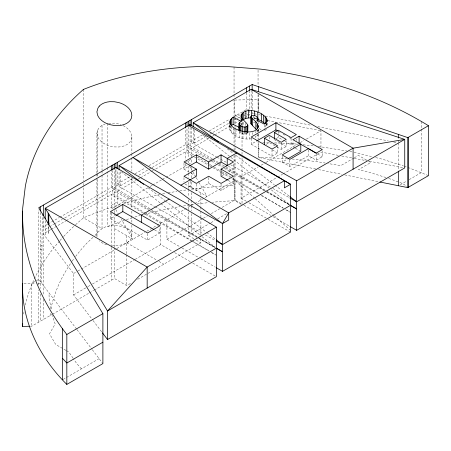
<?xml version="1.0" encoding="UTF-8"?>
<svg xmlns="http://www.w3.org/2000/svg" width="451" height="451" viewBox="0 0 451 451"><rect width="100%" height="100%" fill="white"/><g stroke="black" fill="none" stroke-linecap="round" stroke-linejoin="round"><path stroke-width="0.34" stroke-dasharray="2.25 1.69" d="M38.701 322.183L38.701 289.897M38.707 284.987L38.701 209.878M42.27 213.656L41.633 283.211L36.328 283.324M50.055 315.627L50.63 311.652M51.008 309.003L51.296 307.018A319.9 184.69 0 0 1 71.799 261.715M251.545 138.716C243.309 140.43 227.293 135.83 229.897 124.842M96.914 173.223L96.914 133.225C97.066 128.665 100.917 125.316 105.049 124.081M123.129 125.632A17.989 12.047 9.6 0 1 131.269 133.693L131.867 136.833L131.269 139.849A17.251 11.557 9.6 0 1 118.912 146.981L114.391 146.919L109.869 146.051A17.989 12.047 9.6 0 1 97.512 136.365L96.914 133.225M242.508 120.107C240.631 121.528 240.924 124.205 242.322 125.857L242.322 120.017M229.897 128.084L230.54 126.77L230.54 125.474M255.39 136.033L255.39 137.335L257.07 136.078L258.062 134.652M266.355 129.178L264.309 131.247M92.996 237.333L86.981 243.027A319.9 184.69 0 0 0 75.486 256.647M95.003 235.439C98.904 230.833 103.403 226.396 109.869 225.928A17.476 10.091 0 0 1 131.816 234.92A17.476 10.091 0 0 1 112.434 245.705M247.61 133.017C245.333 135.215 241.291 134.043 239.396 131.833M47.586 224.305L43.335 226.757L45.224 229.232L48.866 227.135M48.189 223.955L59.115 217.647M59.718 217.297L112.846 186.624L150.38 208.943M129.617 176.944L115.935 184.842L154.575 206.502M135.08 173.793L145.391 167.834M149.033 165.731L186.99 143.818L212.46 158.938M202.595 134.81L190.08 142.037L216.474 156.835M209.303 130.937L229.418 119.323M233.686 116.86L246.488 109.469L250.474 110.224M49.469 226.78L53.72 224.327M54.323 223.978L62.21 219.428M64.64 218.025L115.89 188.433L115.89 168.815M132.707 178.726L119.07 186.601L119.07 170.484M138.773 175.225L151.519 167.868M152.122 167.518L190.057 145.639M206.242 136.27L193.214 143.796L193.214 129.076M209.878 134.172L212.308 132.769M212.917 132.419L228.691 123.309M234.154 120.158L236.578 118.754M237.187 118.404L240.22 116.657M244.465 114.204L246.285 113.15M50.619 229.689L43.335 233.894L73.541 273.526L73.541 294.931L92.658 320.013M51.222 229.339L65.79 220.928M66.398 220.578L135.683 180.575M138.113 179.171L139.934 178.122M140.537 177.773L150.854 171.814M151.463 171.465L153.284 170.416M155.708 169.012L209.236 138.113M212.269 136.36L214.095 135.306M214.699 134.956L230.489 125.84M234.74 123.382L238.387 121.28M238.991 120.93L241.42 119.526M244.814 117.57L247.514 116.008M248.033 115.71L249.578 114.819L249.578 91.643M40.246 246.376L43.335 244.594M111.301 205.352L117.48 201.789M185.446 162.546L187.503 161.357M189.048 160.466L191.624 158.983L191.624 162.546L188.535 164.333L188.535 172.615M40.246 249.944L43.335 248.163M147.821 187.836L111.301 208.92L111.301 194.652L143.035 212.973M150.251 186.438L152.066 185.384M152.675 185.034L161.779 179.78M162.383 179.43L165.421 177.677M166.024 177.328L186.99 165.224M183.985 163.285L183.985 169.125L188.693 166.402M110.461 212.218L110.461 218.707L115.755 215.651M251.179 138.35L251.179 144.185L255.999 141.4M266.253 144.314L269.303 142.561L276.429 146.676M276.023 138.677L278.267 137.38L284.372 140.904M185.102 184.042L196.343 190.525L208.7 183.394L221.058 190.525L233.415 183.394L233.415 176.905M222.236 175.58L226.351 173.201M228.708 171.842L233.415 169.125L233.415 162.636M277.027 147.02L281.187 149.422L286.227 146.513L286.227 140.673M284.981 141.253L291.081 144.777L295.185 142.409M251.179 144.185L272.015 156.215L277.613 152.985L277.613 146.496M73.541 273.526L77.2 271.417M77.809 271.062L116.223 248.884M116.832 248.535L144.472 232.575M146.705 231.284L156.627 225.556M157.236 225.207L234.875 180.383L254.623 198.119M240.225 177.282L258.13 166.955M261.18 165.196L265.453 162.732M266.062 162.377L299.611 143.006M300.219 142.657L303.878 140.543M306.319 139.133L320.96 130.683L320.96 147.945M282.179 156.249L282.179 162.084L287.586 158.966M110.461 218.707L147.533 240.107L159.891 232.975L159.891 227.141M282.179 162.084L289.818 166.492L308.428 155.747L316.219 160.246L322.318 156.722L322.318 150.882M166.909 219.62L166.909 239.244L202.713 218.572M203.316 218.222L207.567 215.77M211.209 213.667L219.705 208.762M222.129 207.359L234.875 200.002L243.337 204.889M73.541 294.931L87.567 286.836M88.176 286.481L90.003 285.427M92.444 284.017L134.511 259.731M135.12 259.376L160.731 244.594L172.214 251.224M241.054 176.815L241.054 198.22L277.044 177.44M277.653 177.091L282.529 174.272M283.143 173.923L320.96 152.083L338.966 155.488M30.285 326.259L31.694 326.225L51.876 314.572M52.479 314.223L88.864 293.218M89.473 292.868L93.718 290.421M94.321 290.066L114.391 278.481L126.748 285.618L131.607 282.811M188.535 204.021L188.535 235.676L210.448 223.025M211.057 222.67L214.699 220.567M217.737 218.814L227.456 213.205M137.685 279.299L200.892 242.813L200.892 235.794M353.736 158.132L340.697 165.658L327.838 163.482M354.328 157.794L358.444 155.415L367.858 160.849M63.123 379.421L99.113 358.646M400.24 184.792L406.751 181.031M409.164 179.639L421.223 172.677L421.223 129.178M124.493 220.308L107.828 226.419L107.828 171.78M108.505 123.32L114.391 123.14L118.912 124.008A17.989 12.047 9.6 0 1 120.772 124.617M234.734 100.054L258.051 99.491L258.474 111.871M241.448 204.455L235.033 200.751L234.046 185.688L229.119 185.806A289.429 167.101 0 0 0 190.209 189.42M240.321 115.022L235.033 115.135L234.046 100.071L234.046 116.916M246.928 114.875L249.578 114.819M23.954 283.589L35.668 283.335M262.73 142.415L270.425 142.736M274.62 142.911L292.096 143.638L298.297 144.292M287.253 158.577L258.564 157.433L258.051 142.302M303.123 144.805L313.468 145.899M318.293 146.406L347.033 151.04M292.118 158.994L316.331 161.531L325.132 163.02M349.762 151.508L352.496 151.981M253.907 118.004L256.67 118.528M267.731 120.62L320.266 130.553M341.734 156.012L353.505 158.239M354.198 158.369L366.663 160.725M369.431 161.249L404.744 167.924M253.563 122.503L254.826 122.745M253.445 113.584L252.16 113.325L252.16 111.921M254.082 113.714L257.284 114.362M258.564 114.622L260.633 115.044M265.459 116.02L311.652 125.378M317.859 126.635L388.181 140.881M393.695 141.997L397.145 142.696M315.79 169.024L258.564 157.433L258.564 142.696M318.547 169.582L341.988 174.328M344.744 174.887L378.53 181.73M354.018 152.291L372.267 156.734M375.644 157.557L382.403 159.203L403.397 165.951M385.994 177.553L369.307 172.31L358.444 169.683L370.801 162.546L368.45 161.187M388.666 178.393L402.529 183.472L407.14 186.517M404.051 166.165L407.332 167.22M407.986 167.428L428.45 175.642M256.687 118.901L254.449 118.168L254.449 116.871M259.037 128.541L261.377 129.747M217.083 157.179L220.144 158.893M220.759 159.237L226.881 162.664M230.551 164.728L270.341 187.03M272.787 188.405L289.317 197.668M210.871 160.827L190.08 149.168L190.08 127.362M211.48 161.17L215.764 163.572M218.205 164.942L221.875 167M224.322 168.37L265.989 191.726M266.603 192.07L289.3 204.793M155.183 206.846L202.927 233.612M205.374 234.982L215.172 240.473M149.625 210.865L115.935 191.979L115.935 168.775M150.239 211.209L198.017 237.993M198.626 238.337L215.166 247.605M278.301 131.309L280.708 132.695M283.115 134.088L285.522 135.475M289.136 137.561L292.744 139.647M317.56 153.971L322.318 156.722M243.625 114.949L245.338 115.941M294.802 147.877L293.003 146.84L293.003 141.005M295.399 148.227L300.191 150.995M240.862 118.506L235.033 115.135L235.033 116.538M274.343 139.647L286.227 146.513M272.218 149.867L277.613 152.985M228.358 166.205L233.415 169.125M188.535 146.496L185.446 144.709L185.446 128.642M212.37 160.257L191.624 148.278L191.624 156.976M212.979 160.612L218.476 163.781M219.085 164.136L223.352 166.599M225.793 168.009L266.44 191.472M267.043 191.822L289.407 204.731M192.154 155.719L185.446 151.846L185.446 159.874M194.595 157.128L209.241 165.585M209.856 165.94L212.297 167.349M212.906 167.699L221.447 172.632M222.055 172.987L229.379 177.215M231.82 178.624L258.479 193.975M261.507 195.717L283.29 208.261M285.714 209.659L290.557 212.444L285.709 209.568M228.116 180.332L233.415 183.394M241.054 198.22L246.494 201.36M248.907 202.758L270.668 215.319M273.086 216.717L289.407 226.137M183.985 169.125L188.693 171.842M191.049 173.201L195.165 175.58M243.94 205.239L267.511 218.848M268.114 219.197L290.478 232.107M188.535 185.733L207.071 196.439L199.026 182.503M114.391 189.302L111.301 187.52L111.301 170.749M149.213 209.405L117.48 191.083L117.48 205.352M151.654 210.814L196.523 236.724M198.942 238.117L215.262 247.543M188.535 235.676L193.829 238.731M196.185 240.095L200.892 242.813M145.476 214.383L190.953 240.637M191.557 240.986L209.084 251.106M211.502 252.504L215.127 254.595M154.507 229.869L159.891 232.975M166.909 239.244L181.415 247.616M182.018 247.965L198.339 257.391M200.757 258.784L215.262 267.161M174.633 252.622L190.345 261.693M192.763 263.091L215.127 276.001M114.391 228.539L132.927 239.244L121.387 219.254M126.748 242.813L156.525 260.001M158.955 261.405L163.82 264.213M65.914 350.376L55.693 344.474L49.514 333.774L55.163 323.987L52.282 315.407M66.511 350.72L68.918 352.107L73.101 358.252M213.064 159.299L218.515 162.535M219.118 162.896L265.74 190.57M266.349 190.925L289.356 204.585M193.654 154.907L186.99 150.955L186.99 127.751M197.284 157.066L209.399 164.26M210.003 164.621L213.639 166.774M214.242 167.135L221.509 171.453M222.117 171.808L230.596 176.843M233.02 178.286L260.881 194.826M261.484 195.187L283.29 208.131M150.984 209.303L196.974 236.645M197.577 237.006L215.127 247.441M145.526 213.193L112.846 193.761L112.846 170.557M146.13 213.554L192.735 241.262M193.338 241.618L209.072 250.976M211.496 252.413L216.339 255.294M227.321 148.824L233.471 153.526M235.71 155.234L274.293 184.701M274.851 185.13L289.39 196.236M148.148 187.791L164.919 200.599M165.483 201.028L206.299 232.209M206.857 232.631L215.245 239.041M203.238 135.199L269.146 188.106M271.344 189.871L289.469 204.421M121.381 171.825L160.347 203.153M160.9 203.598L199.872 234.926M202.065 236.69L215.24 247.278M255.142 198.587L273.853 215.386M274.371 215.854L290.478 230.326M81.4 368.873L76.523 363.275L73.479 358.81M256.94 130.333L257.651 131.247L257.651 129.95M93.081 320.571L102.005 332.274M76.608 329.106L38.707 279.372L31.694 283.42L31.694 326.225M77.031 329.664L91.897 349.17M92.32 349.728L102.89 363.596M189.583 166.148L192.729 171.6M193.079 172.209L195.881 177.051M196.23 177.66L198.677 181.9M115.439 208.954L114.391 207.139L114.391 168.279M115.789 209.563L118.585 214.405M51.002 308.693L49.131 297.936L49.001 292.879M421.223 121.46L421.223 128.479M398.526 140.171L398.526 142.274M398.526 142.978L398.526 170.343M316.219 153.757L316.219 160.246M308.428 149.912L308.428 155.747M296.358 139.139L296.358 140.436M291.081 138.294L291.081 144.777M289.818 160.009L289.818 166.492M281.187 142.933L281.187 149.422M278.267 131.545L278.267 133.49M278.267 136.084L278.267 137.38M272.015 149.726L272.015 156.215M269.303 136.721L269.303 141.264M267.065 122.993L267.065 126.883M266.958 123.061L266.958 126.303L266.344 125.062L266.344 123.766M266.659 122.931L266.659 126.821M265.74 124.82L265.74 128.71M264.309 124.764L264.309 129.95M258.564 94.394L258.564 111.837M258.564 122.345L258.564 123.749M258.564 129.358L258.564 131.466M258.564 134.274L258.564 138.485M258.288 129.149L258.288 131.1M258.051 70.232L258.051 85.56M258.051 94.614L258.051 110.721M258.062 129.46L258.062 133.355M258.051 133.879L258.051 139.494M257.07 130.243L257.07 132.188M257.07 134.781L257.07 136.078M256.692 124.741L256.692 127.334M256.134 117.497L256.134 118.793M255.39 131.495L255.39 132.791M254.826 116.905L254.826 119.498M253.563 116.02L253.563 117.965M252.78 132.622L252.78 134.573M252.16 91.559L252.16 111.222M251.139 90.031L251.139 109.649M249.696 133.265L249.696 139.105M246.488 92.703L246.488 109.469M246.353 132.724L246.353 139.212M245.739 132.786L245.739 134.082M245.31 123.258L245.31 126.505M244.25 132.233L244.25 134.178M243.591 122.21L243.591 126.1M242.976 132.256L242.976 138.739M242.599 132.594L242.599 133.891M242.029 119.177L242.029 125.491M242.029 132.509L242.029 154.265M242.029 157.771L242.029 204.089M241.657 119.769L241.657 121.065M241.51 119.278L241.51 124.465M241.2 118.861L241.2 120.163M241.15 118.686L241.15 119.989M240.964 131.867L240.964 133.169M240.828 122.407L240.828 124.352M239.532 131.81L239.532 137.645M235.986 129.414L235.986 135.903M235.033 117.243L235.033 124.262M235.033 124.961L235.033 127.069M235.033 127.768L235.033 144.613M235.033 147.421L235.033 150.222M235.033 155.138L235.033 200.751L232.502 200.808A264.433 152.669 0 0 0 212.263 202.279M234.875 180.383L234.875 200.002M234.046 67.047L234.046 93.746M234.046 94.451L234.046 97.264M234.046 117.615L234.046 123.23M234.046 128.845L234.046 149.895M234.046 155.51L234.046 185.688M233.229 127.65L233.229 134.133M231.262 126.635L231.262 132.47M230.078 125.722L230.078 130.914M229.683 124.916L229.683 129.46M221.058 184.042L221.058 190.525M208.7 177.553L208.7 183.394M200.892 192.87L200.892 195.463M200.892 198.057L200.892 206.321M200.892 207.02L200.892 210.532M200.892 211.231L200.892 216.846M200.892 217.545L200.892 235.089M196.343 184.042L196.343 190.525M194.714 130.316L194.714 142.928L191.624 141.146L191.624 127.87M191.624 167.445L191.624 170.94M191.624 171.639L191.624 177.936M191.624 182.131L191.624 189.826M191.624 192.622L191.624 199.618M191.624 200.317L191.624 205.216M191.624 205.915L191.624 210.809M191.624 213.611L191.624 233.894M190.119 181.144L190.119 186.985M188.535 126.872L188.535 158.087M188.535 160.765L188.535 163.736M188.535 173.308L188.535 177.452M188.535 182.283L188.535 188.546M188.535 189.251L188.535 196.991M188.535 199.804L188.535 203.322M185.446 163.736L185.446 166.115M183.985 177.553L183.985 182.097M160.731 223.189L160.731 244.594M147.533 233.624L147.533 240.107M131.867 136.833L131.867 152.957M131.867 153.656L131.867 157.162M131.867 157.861L131.867 171.183M131.867 177.491L131.867 208.334M131.867 211.141L131.867 215.347M131.867 216.046L131.867 222.354M131.867 225.162L131.867 235.676M126.748 235.676L126.748 254.037M126.748 254.742L126.748 285.618M120.569 171.718L120.569 185.733L117.48 183.952L117.48 169.976M114.391 210.589L114.391 212.663M114.391 213.351L114.391 246.832M114.391 247.531L114.391 278.481M111.301 213.12L111.301 246.691M111.301 247.39L111.301 280.268M107.828 123.444L107.828 166.876M107.828 167.575L107.828 171.076M102.033 125.344L102.033 170.275M102.033 170.98L102.033 174.486M102.033 175.191L102.033 228.544L83.497 217.839L83.497 185.558M97.512 130.209L97.512 173.184M97.512 173.889L97.512 176.707M97.512 179.526L97.512 233.066A17.476 10.091 0 0 0 97.066 236.995M96.914 173.928L96.914 177.435M96.914 178.139L96.914 235.676M83.497 89.422L83.497 180.648M83.497 183.456L83.497 184.859M48.764 226.363L48.764 233.883L48.189 233.128L48.189 225.534M45.224 220.827L45.224 236.369M43.335 216.976L43.335 295.022M43.335 299.222L43.335 319.505M40.246 212.427L40.246 288.414M40.246 294.013L40.246 321.287M23.683 314.043A342.027 197.47 0 0 1 24.241 310.564M25.346 305.011A342.027 197.47 0 0 1 34.056 279.507M34.349 278.881A342.027 197.47 0 0 1 59.464 241.11M59.927 240.58A342.027 197.47 0 0 1 63.241 236.927M63.726 236.409A342.027 197.47 0 0 1 75.024 225.246M75.537 224.773A342.027 197.47 0 0 1 83.497 217.839A289.429 167.101 0 0 1 121.015 204.258M123.687 203.457A289.429 167.101 0 0 1 159.744 194.528M162.518 193.975A289.429 167.101 0 0 1 165.996 193.31M168.076 192.921A289.429 167.101 0 0 1 177.001 191.382M179.769 190.936A289.429 167.101 0 0 1 186.72 189.905M106.802 244.763A17.476 10.091 0 0 1 99.254 240.721M72.205 261.135A319.9 184.69 0 0 1 74.285 258.248M126.421 219.631A264.433 152.669 0 0 1 131.619 217.996M134.905 217.01A264.433 152.669 0 0 1 140.21 215.482M144.23 214.383A264.433 152.669 0 0 1 180.067 206.564M183.444 205.994A264.433 152.669 0 0 1 188.197 205.25M190.925 204.844A264.433 152.669 0 0 1 194.342 204.359M197.087 203.993A264.433 152.669 0 0 1 208.796 202.623"/><path stroke-width="0.68" d="M83.486 89.405A286.78 192.098 9.6 0 1 197.916 66.596L229.119 66.68L260.633 69.133C319.579 76.428 377.696 94.484 428.45 125.699L407.811 137.623L252.16 84.534L38.701 207.776L102.89 313.659L102.89 363.596L66.827 384.415L66.827 334.479C38.916 298.714 20.797 253.885 22.702 208.041L25.346 186.162A339.496 227.411 9.6 0 1 83.463 89.399M379.911 182.012L407.8 187.599L407.811 137.623M119.07 169.785L119.07 165.579L190.057 124.617L290.568 184.284L290.478 232.107L222.518 271.35L216.474 267.86M239.086 130.463L239.092 123.219L240.828 121.105L233.105 117.175C219.789 127.723 253.501 138.079 258.062 127.515L258.288 125.908C257.335 121.871 253.056 120.028 251.01 116.708L251.094 116.178C253.158 114.391 256.833 115.817 257.91 118.106L257.91 121.347M241.15 117.39C241.386 104.643 267.59 111.639 267.065 121.697M29.58 326.27L22.55 326.423L22.702 323.807M256.585 129.871L251.01 123.845L251.094 116.178M247.61 132.369L247.791 125.051C246.111 121.719 241.939 119.977 241.15 116.093M257.684 121.06L257.91 118.106M267.065 120.4L265.74 122.869L264.309 124.115L256.692 120.203L257.684 119.115M222.518 271.35L222.518 223.572L228.696 212.872L284.389 180.716L284.389 187.853L290.568 184.284L188.535 125.474L190.057 124.617L191.156 125.502M99.254 106.12L97.901 108.201L96.914 111.825L97.512 114.966A17.989 12.047 9.6 0 0 109.869 124.645L114.391 125.519L118.912 125.581A17.251 11.557 9.6 0 0 131.269 118.444L131.867 115.428L131.269 112.288A17.989 12.047 9.6 0 0 118.912 102.608L114.391 101.734L109.869 101.672A17.239 11.546 9.6 0 0 99.254 106.12M251.094 123.315L251.517 122.909M239.086 123.974C240.422 126.9 245.214 128.163 247.61 125.88M233.105 117.175L233.105 124.307L231.611 125.513L231.611 118.376M242.926 119.814L245.891 118.32L251.359 117.711L251.359 110.58M407.8 187.599L428.45 175.642L428.45 125.699M102.428 332.832L107.524 339.518L216.339 276.7L216.339 227.141L115.89 167.417L45.224 208.215L45.224 218.724M290.01 226.487L296.657 230.326L404.744 167.924L404.744 139.387L251.139 89.326L193.214 122.773L193.214 126.979M227.53 179.994L221.058 176.256L221.058 169.125L233.415 161.988L221.058 154.856L208.7 161.988L196.343 154.856L183.985 161.988L196.343 169.125L196.343 176.256L180.851 185.198M122.819 204.438L110.461 211.57L147.533 232.975L159.891 225.838L122.819 204.438L122.819 211.57L153.909 229.525M189.871 165.726L196.343 161.988L208.7 169.125L221.058 161.988L227.236 165.556L227.236 158.419L236.504 153.069M274.343 138.998L274.343 132.515L278.267 130.249L291.081 137.645L296.358 134.595L275.894 122.779L251.179 137.048L272.015 149.078L277.613 145.848L264.427 138.237L264.427 144.726M116.347 215.307L122.819 211.57M196.343 169.125L183.985 176.256L196.343 183.394L208.7 176.256L221.058 183.394L233.415 176.256L221.058 169.125M256.602 141.05L275.894 129.916L277.698 130.959M264.427 138.237L269.303 135.424L281.187 142.285L286.227 139.376L274.343 132.515M169.159 199.088L141.355 215.138L141.355 222.275M300.794 144.202L282.179 154.947L289.818 159.361L308.428 148.616L316.219 153.109L322.318 149.585L299.109 136.185L293.003 139.709L300.794 144.202L300.794 151.339L288.183 158.617M216.339 227.141L147.173 267.071L107.524 310.981L107.524 339.518M222.518 223.572L228.696 220.003L228.696 212.872L133.011 157.529L222.518 223.572L119.07 165.579L143.672 184.369M218.374 141.992L193.214 122.773L296.657 180.766L353.088 148.187L404.744 139.387L296.657 201.789L289.925 198.012M66.827 334.479L102.89 313.659M216.339 248.163L107.524 310.981L45.224 208.215L147.173 267.071L147.173 288.093M216.395 241.161L222.518 244.594L290.568 205.306M102.89 342.196L66.827 363.016L62.514 358.37M265.227 116.646L265.227 123.783L261.495 121.116L257.803 119.267L257.803 112.13M233.105 124.307L239.047 127.334M290.523 205.481L296.657 208.92L290.01 205.081M216.39 248.292L222.518 251.726L216.474 248.236M251.139 89.326L353.088 148.187L353.088 169.21M316.365 153.284L299.109 143.317L299.109 136.185M289.948 196.664L296.657 201.789M216.367 239.893L222.518 244.594M115.89 167.417L116.989 168.296M66.827 384.415C40.162 358.015 21.524 321.772 22.55 283.617M408.29 137.335L408.29 187.278M398.526 134.567L398.526 138.074M398.526 171.047L398.526 185.784M296.657 180.766L296.657 230.326M275.894 122.779L275.894 129.916M266.958 119.171L266.958 121.764M266.344 117.925L266.344 122.469M263.615 115.332L263.615 122.469M261.495 113.985L261.495 121.116M258.564 86.722L258.564 91.604M258.288 125.908L258.288 127.205M257.651 124.115L257.651 128.653M255.875 121.821L255.875 128.952M254.449 111.036L254.449 115.574M252.661 118.714L252.661 125.846M252.16 84.534L252.16 90.155M251.449 117.508L251.449 124.639M251.01 116.708L251.01 123.845M249.578 86.028L249.578 90.944M248.462 110.653L248.462 117.79M247.791 125.051L247.791 132.182M246.911 126.528L246.911 132.369M246.488 87.81L246.488 92.004M245.891 111.183L245.891 118.32M245.739 126.951L245.739 132.137M244.25 127.047L244.25 132.233M243.76 112.096L243.76 119.227M242.599 126.759L242.599 131.946M242.508 112.97L242.508 119.459M241.657 113.934L241.657 118.472M241.2 114.971L241.2 117.564M240.964 126.032L240.964 131.218M240.022 125.384L240.022 131.218M239.628 122.215L239.628 123.512M239.396 124.696L239.396 131.185M239.092 123.219L239.092 130.356M230.54 119.633L230.54 124.826M229.897 120.953L229.897 124.194M221.058 154.856L221.058 161.988M208.7 161.988L208.7 169.125M196.343 154.856L196.343 161.988M191.624 119.487L191.624 125.773M190.08 120.378L190.08 125.271M188.535 121.268L188.535 126.184M186.99 122.159L186.99 126.353M185.446 123.055L185.446 127.943M117.48 162.292L117.48 168.578M115.935 163.183L115.935 168.076M114.391 164.074L114.391 168.291M112.846 164.97L112.846 169.858M111.301 165.861L111.301 170.05M62.514 328.559L62.514 379.776M48.764 214.056L48.764 224.993M48.189 213.109L48.189 224.153M43.335 205.098L43.335 215.578M40.246 206.885L40.246 211.04M22.55 211.107L22.55 326.423"/></g></svg>
